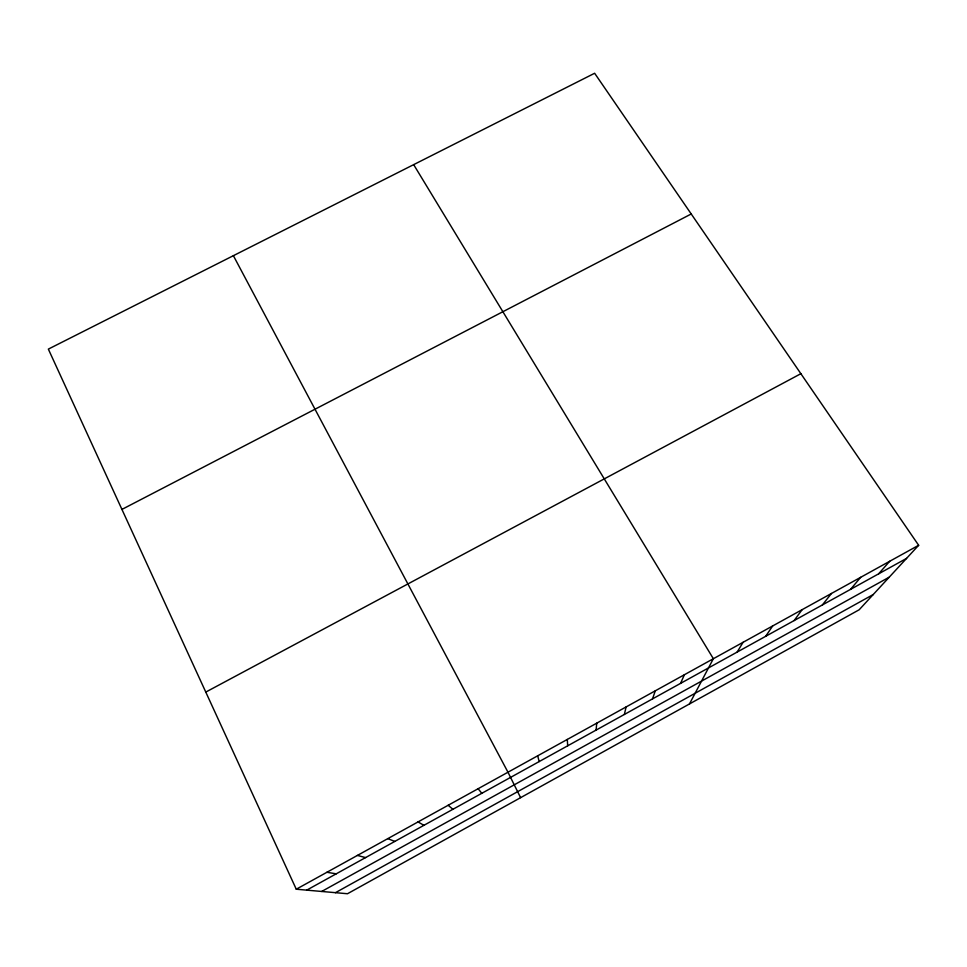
<?xml version="1.0" encoding="UTF-8"?>
<svg xmlns="http://www.w3.org/2000/svg" width="967" height="967" viewBox="0 0 967 967"><rect width="100%" height="100%" fill="white"/><g stroke="black" fill="none" stroke-linecap="round" stroke-linejoin="round"><path stroke-width="1.45" d="M596.083 730.097L596.748 723.159M624.368 714.468L626.096 706.95M652.52 698.887L655.3 690.801M680.563 683.379L684.394 674.736M689.471 703.952L713.356 658.72L413.671 164.644M737.156 652.084L743.067 642.306M765.683 636.298L772.657 625.963M794.1 620.584L802.114 609.681M822.397 604.931L831.439 593.472M850.573 589.35L860.63 577.335M878.628 573.83L889.7 561.271M918.65 545.279L859.167 609.778L347.491 893.738L296.265 889.217L48.35 349.111L594.632 73.262L918.65 545.279L296.265 889.217M335.464 892.674L873.213 594.536M306.732 890.136L906.575 558.382M321.685 891.465L889.253 577.154M205.778 692.082L800.869 373.697M121.927 509.416L691.224 213.985M326.906 872.282L336.214 873.83M357.415 855.42L365.574 857.596M387.791 838.643L394.814 841.423M418.034 821.926L423.933 825.322M448.144 805.281L452.931 809.282M478.121 788.721L481.796 793.315M233.385 255.675L507.977 772.222L520.609 797.666M537.688 755.795L539.175 761.573M567.291 739.441L567.689 745.811"/></g></svg>
